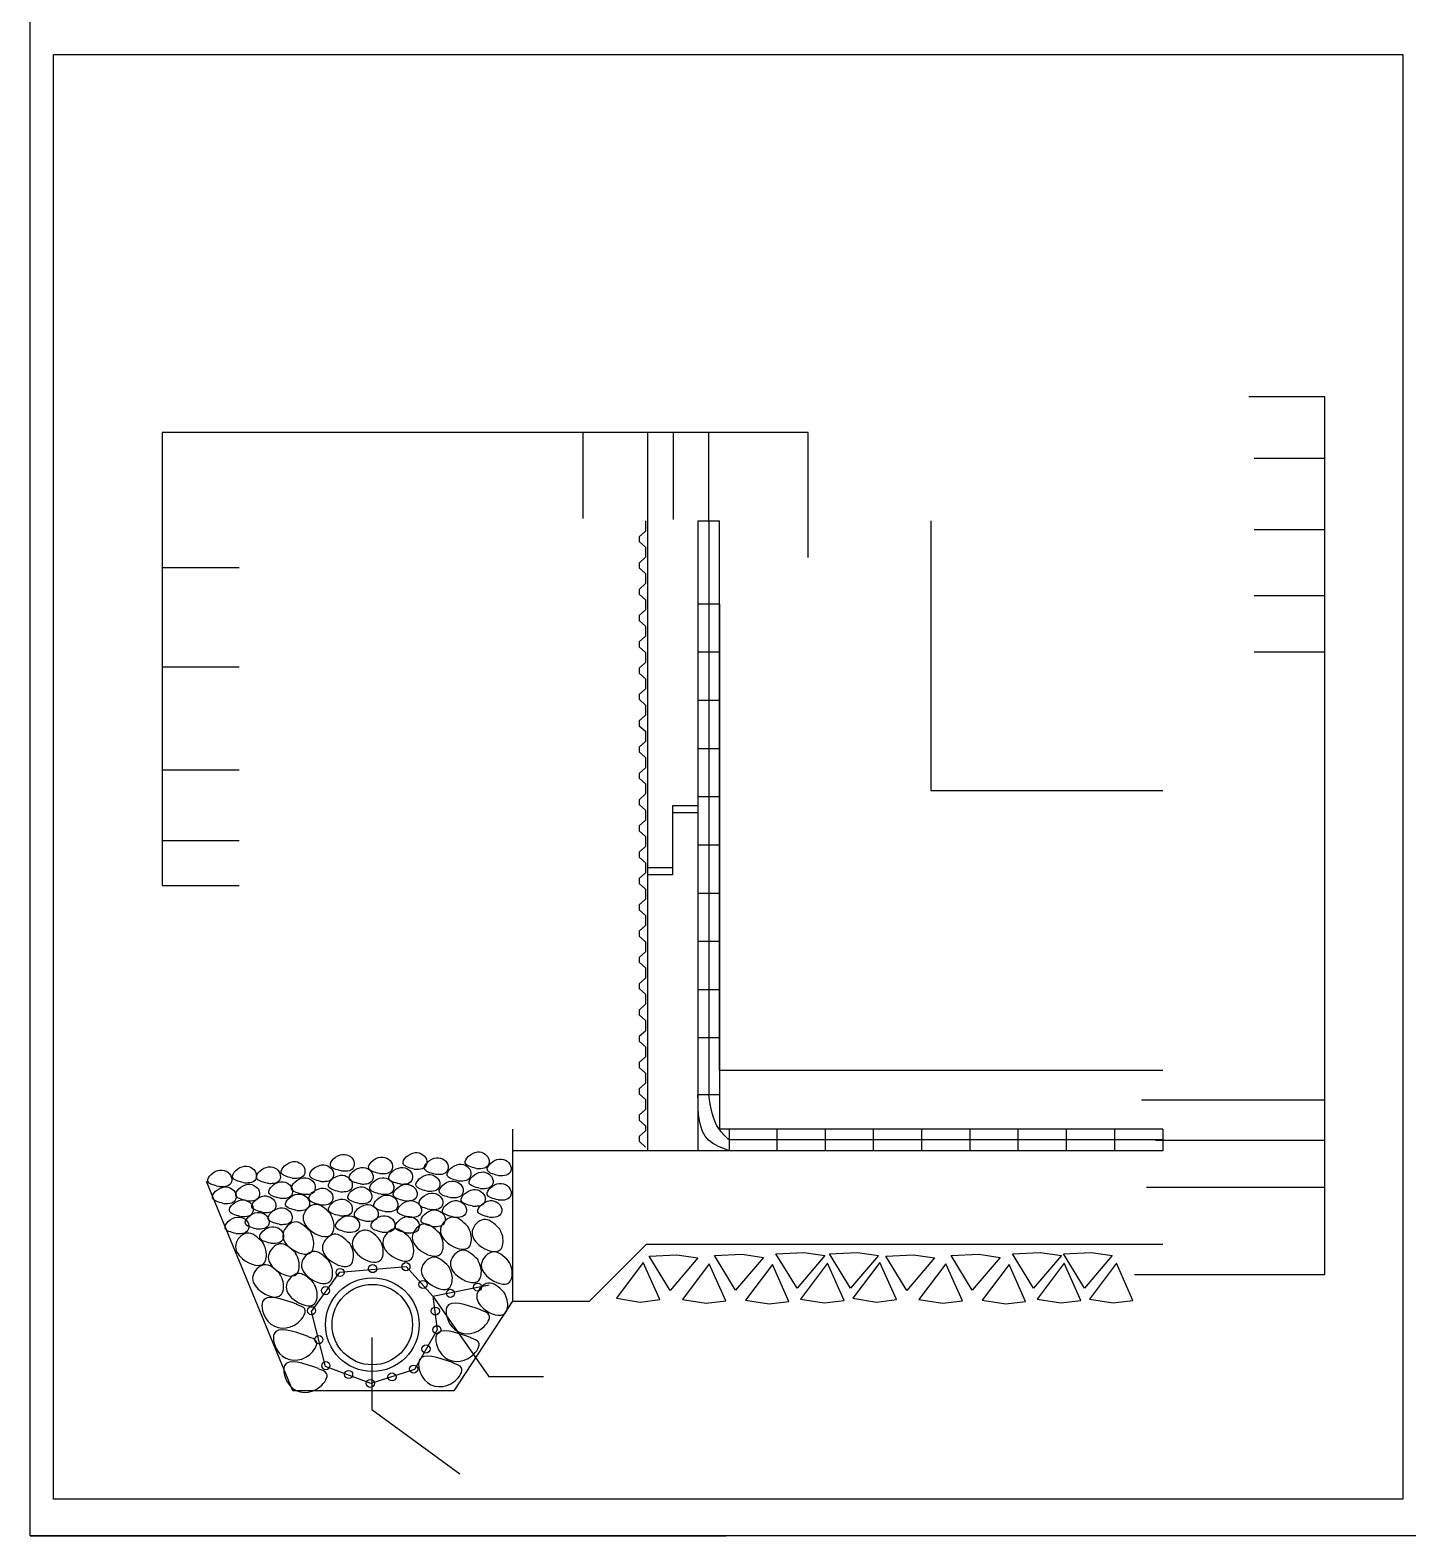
# Model space of a CAD drawing. Header units: metres. Extents: x -220 to 294, y -29 to 18.
# Drawn here: x 245.61 to 262.44, y -12 to 6.39 of the extents above; entities that cross this region are included whole.
import ezdxf

# ---------------------------------------------------------------- set-up
doc = ezdxf.new("R2010")
doc.units = ezdxf.units.M
doc.header["$MEASUREMENT"] = 0
for name, color, linetype in [('Cizgi', 7, 'Continuous'), ('LAYER3', 5, 'Continuous'), ('ÇERÇEVE', 1, 'Continuous')]:
    doc.layers.add(name, color=color, linetype=linetype)

msp = doc.modelspace()

# ---------------------------------------------------------------- linework, layer by layer
at = {"color": 7}
for p, q in [((252.366, 0.426), (252.366, 1.475)), ((253.158, 0.396), (253.158, 1.475)), ((253.471, 0.414), (253.471, 1.475)), ((253.901, 0.396), (253.901, 1.475)), ((253.127, 0.395), (253.127, 0.272)), ((253.77, 0.396), (253.77, -7.296)), ((253.77, 0.396), (254.032, 0.396)), ((253.901, 0.396), (253.901, -6.614)), ((254.032, -6.242), (254.032, 0.396)), ((253.053, 0.203), (253.127, 0.272)), ((253.053, 0.203), (253.053, 0.143)), ((253.053, 0.143), (253.127, 0.074)), ((253.127, 0.074), (253.127, -0.049)), ((253.053, -0.119), (253.127, -0.049)), ((253.053, -0.119), (253.053, -0.178)), ((253.053, -0.178), (253.127, -0.247)), ((253.127, -0.247), (253.127, -0.37)), ((253.053, -0.44), (253.127, -0.37)), ((253.053, -0.44), (253.053, -0.499)), ((253.053, -0.499), (253.127, -0.568)), ((253.053, -0.761), (253.127, -0.691)), ((253.127, -0.568), (253.127, -0.691)), ((254.032, -0.62), (253.77, -0.62)), ((254.032, -0.62), (254.032, -6.614)), ((253.053, -0.761), (253.053, -0.82)), ((253.053, -0.82), (253.127, -0.89)), ((253.127, -0.89), (253.127, -1.012)), ((253.053, -1.082), (253.127, -1.012)), ((253.053, -1.082), (253.053, -1.141)), ((253.053, -1.141), (253.127, -1.211)), ((253.127, -1.211), (253.127, -1.334)), ((254.032, -1.208), (253.77, -1.208)), ((253.053, -1.403), (253.127, -1.334)), ((253.053, -1.403), (253.053, -1.462)), ((253.053, -1.462), (253.127, -1.532)), ((253.053, -1.724), (253.127, -1.655)), ((253.127, -1.532), (253.127, -1.655)), ((253.053, -1.724), (253.053, -1.783)), ((253.053, -1.783), (253.127, -1.853)), ((254.032, -1.797), (253.77, -1.797)), ((253.053, -2.045), (253.127, -1.976)), ((253.127, -1.853), (253.127, -1.976)), ((253.053, -2.045), (253.053, -2.105)), ((253.053, -2.105), (253.127, -2.174)), ((253.127, -2.174), (253.127, -2.297)), ((253.053, -2.367), (253.127, -2.297)), ((253.053, -2.367), (253.053, -2.426)), ((254.032, -2.386), (253.77, -2.386)), ((253.053, -2.426), (253.127, -2.495)), ((253.127, -2.495), (253.127, -2.618)), ((253.053, -2.688), (253.127, -2.618)), ((253.053, -2.688), (253.053, -2.747)), ((253.053, -2.747), (253.127, -2.816)), ((253.053, -3.009), (253.127, -2.939)), ((253.127, -2.816), (253.127, -2.939)), ((253.053, -3.009), (253.053, -3.068)), ((253.053, -3.068), (253.127, -3.138)), ((254.032, -2.975), (253.77, -2.975)), ((253.053, -3.33), (253.127, -3.26)), ((253.127, -3.138), (253.127, -3.26)), ((253.053, -3.33), (253.053, -3.389)), ((253.053, -3.389), (253.127, -3.459)), ((253.127, -3.459), (253.127, -3.582)), ((253.053, -3.651), (253.127, -3.582)), ((253.053, -3.651), (253.053, -3.71)), ((254.032, -3.564), (253.77, -3.564)), ((253.053, -3.71), (253.127, -3.78)), ((253.127, -3.78), (253.127, -3.903)), ((253.053, -3.972), (253.127, -3.903)), ((253.053, -3.972), (253.053, -4.031)), ((253.053, -4.031), (253.127, -4.101)), ((253.053, -4.293), (253.127, -4.224)), ((253.127, -4.101), (253.127, -4.224)), ((254.032, -4.153), (253.77, -4.153)), ((253.053, -4.293), (253.053, -4.353)), ((253.053, -4.353), (253.127, -4.422)), ((253.053, -4.615), (253.127, -4.545)), ((253.127, -4.422), (253.127, -4.545)), ((253.053, -4.615), (253.053, -4.674)), ((253.053, -4.674), (253.127, -4.743)), ((253.127, -4.743), (253.127, -4.866)), ((254.032, -4.742), (253.77, -4.742)), ((253.053, -4.936), (253.127, -4.866)), ((253.053, -4.936), (253.053, -4.995)), ((253.053, -4.995), (253.127, -5.064)), ((253.127, -5.064), (253.127, -5.187)), ((253.053, -5.257), (253.127, -5.187)), ((253.053, -5.257), (253.053, -5.316)), ((253.053, -5.316), (253.127, -5.386)), ((254.032, -5.33), (253.77, -5.33)), ((253.053, -5.578), (253.127, -5.508)), ((253.127, -5.386), (253.127, -5.508)), ((253.053, -5.578), (253.053, -5.637)), ((253.053, -5.637), (253.127, -5.707)), ((253.053, -5.899), (253.127, -5.83)), ((253.127, -5.707), (253.127, -5.83)), ((253.053, -5.899), (253.053, -5.958)), ((253.053, -5.958), (253.127, -6.028)), ((253.127, -6.028), (253.127, -6.151)), ((254.032, -5.919), (253.77, -5.919)), ((253.053, -6.22), (253.127, -6.151)), ((253.053, -6.22), (253.053, -6.279)), ((253.053, -6.279), (253.127, -6.349)), ((253.127, -6.349), (253.127, -6.472)), ((259.448, -6.315), (254.032, -6.315)), ((254.032, -6.315), (254.032, -7.034)), ((253.053, -6.541), (253.127, -6.472)), ((253.053, -6.541), (253.053, -6.601)), ((253.053, -6.601), (253.127, -6.67)), ((254.032, -6.614), (253.77, -6.614)), ((253.053, -6.862), (253.127, -6.793)), ((253.127, -6.67), (253.127, -6.793)), ((253.053, -6.862), (253.053, -6.922)), ((253.053, -6.922), (253.127, -6.991)), ((253.053, -7.122), (253.127, -7.053)), ((253.053, -7.122), (253.053, -7.181)), ((253.127, -6.991), (253.127, -7.053)), ((259.448, -7.034), (254.032, -7.034)), ((254.151, -7.034), (254.151, -7.296)), ((254.151, -7.034), (254.151, -7.296)), ((259.448, -7.165), (254.151, -7.165)), ((254.737, -7.296), (254.737, -7.034)), ((255.326, -7.296), (255.326, -7.034)), ((255.915, -7.296), (255.915, -7.034)), ((256.504, -7.296), (256.504, -7.034)), ((257.092, -7.296), (257.092, -7.034)), ((257.681, -7.296), (257.681, -7.034)), ((258.27, -7.296), (258.27, -7.034)), ((258.859, -7.296), (258.859, -7.034)), ((259.448, -7.034), (259.448, -7.296)), ((259.448, -7.296), (251.504, -7.296)), ((259.448, -7.296), (251.805, -7.296)), ((253.053, -7.181), (253.127, -7.251)), ((253.173, -8.583), (253.512, -8.566)), ((253.43, -9.004), (253.173, -8.583)), ((253.769, -8.604), (253.43, -9.004)), ((253.512, -8.566), (253.769, -8.604)), ((253.972, -8.577), (254.311, -8.561)), ((254.229, -8.998), (253.972, -8.577)), ((254.569, -8.599), (254.229, -8.998)), ((254.311, -8.561), (254.569, -8.599)), ((254.722, -8.555), (255.062, -8.539)), ((254.979, -8.976), (254.722, -8.555)), ((255.319, -8.577), (254.979, -8.976)), ((255.062, -8.539), (255.319, -8.577)), ((255.377, -8.555), (255.717, -8.539)), ((255.634, -8.976), (255.377, -8.555)), ((255.974, -8.577), (255.634, -8.976)), ((255.717, -8.539), (255.974, -8.577)), ((256.062, -8.583), (256.401, -8.566)), ((256.319, -9.004), (256.062, -8.583)), ((256.658, -8.604), (256.319, -9.004)), ((256.401, -8.566), (256.658, -8.604)), ((256.861, -8.577), (257.2, -8.561)), ((257.118, -8.998), (256.861, -8.577)), ((257.458, -8.599), (257.118, -8.998)), ((257.2, -8.561), (257.458, -8.599)), ((257.611, -8.555), (257.95, -8.539)), ((257.868, -8.976), (257.611, -8.555)), ((258.208, -8.577), (257.868, -8.976)), ((257.95, -8.539), (258.208, -8.577)), ((258.233, -8.555), (258.572, -8.539)), ((258.49, -8.976), (258.233, -8.555)), ((258.829, -8.577), (258.49, -8.976)), ((258.572, -8.539), (258.829, -8.577)), ((249.051, -9.26), (249.395, -8.778)), ((249.395, -8.778), (250.205, -8.71)), ((250.205, -8.71), (250.532, -9.071)), ((253.102, -8.661), (252.773, -9.098)), ((253.304, -9.114), (253.102, -8.661)), ((253.908, -8.676), (253.579, -9.113)), ((254.11, -9.129), (253.908, -8.676)), ((254.679, -8.686), (254.35, -9.123)), ((254.881, -9.139), (254.679, -8.686)), ((255.351, -8.671), (255.023, -9.108)), ((255.554, -9.124), (255.351, -8.671)), ((255.99, -8.661), (255.662, -9.098)), ((256.193, -9.114), (255.99, -8.661)), ((256.796, -8.676), (256.468, -9.113)), ((256.999, -9.129), (256.796, -8.676)), ((257.568, -8.686), (257.239, -9.123)), ((257.77, -9.139), (257.568, -8.686)), ((258.24, -8.671), (257.912, -9.108)), ((258.443, -9.124), (258.24, -8.671)), ((258.879, -8.671), (258.55, -9.108)), ((259.081, -9.124), (258.879, -8.671)), ((250.532, -9.071), (251.221, -8.933)), ((250.532, -9.071), (250.584, -9.484)), ((252.773, -9.098), (253.062, -9.144)), ((253.062, -9.144), (253.304, -9.114)), ((253.579, -9.113), (253.868, -9.159)), ((253.868, -9.159), (254.11, -9.129)), ((254.35, -9.123), (254.64, -9.168)), ((254.64, -9.168), (254.881, -9.139)), ((255.023, -9.108), (255.312, -9.154)), ((255.312, -9.154), (255.554, -9.124)), ((255.662, -9.098), (255.951, -9.144)), ((255.951, -9.144), (256.193, -9.114)), ((256.468, -9.113), (256.757, -9.159)), ((256.757, -9.159), (256.999, -9.129)), ((257.239, -9.123), (257.529, -9.168)), ((257.529, -9.168), (257.77, -9.139)), ((257.912, -9.108), (258.201, -9.154)), ((258.201, -9.154), (258.443, -9.124)), ((258.55, -9.108), (258.84, -9.154)), ((258.84, -9.154), (259.081, -9.124)), ((249.223, -9.932), (249.051, -9.26)), ((250.584, -9.484), (250.308, -9.966)), ((249.774, -10.138), (249.223, -9.932)), ((250.308, -9.966), (249.774, -10.138))]:
    msp.add_line(p, q, dxfattribs=at)
msp.add_lwpolyline([(245.901, 6.09), (262.376, 6.09), (262.376, -11.551), (245.901, -11.551)], close=True)
for centre, radius in [((249.4, -8.783), 0.0493), ((249.797, -8.736), 0.0493), ((250.204, -8.712), 0.0493), ((249.221, -9.005), 0.0493), ((249.793, -9.42), 0.572), ((249.793, -9.42), 0.491), ((250.412, -8.929), 0.0493), ((250.747, -9.038), 0.0493), ((251.078, -8.962), 0.0493), ((249.051, -9.25), 0.0493), ((250.563, -9.255), 0.0493), ((249.14, -9.604), 0.0493), ((250.582, -9.482), 0.0493), ((250.449, -9.718), 0.0493), ((249.226, -9.921), 0.0493), ((250.298, -9.963), 0.0493), ((249.504, -10.029), 0.0493), ((249.769, -10.138), 0.0493), ((250.034, -10.058), 0.0493)]:
    msp.add_circle(centre, radius, dxfattribs=at)
for points in [[(254.151, -7.296), (253.9, -7.168), (253.77, -6.614)], [(254.151, -7.165), (254.031, -7.037), (253.901, -6.614)], [(249.414, -7.543), (249.282, -7.478), (249.429, -7.342), (249.573, -7.447), (249.549, -7.52), (249.472, -7.547), (249.418, -7.547)], [(250.301, -7.52), (250.169, -7.454), (250.316, -7.319), (250.459, -7.423), (250.436, -7.497), (250.359, -7.524), (250.304, -7.524)], [(251.061, -7.512), (250.929, -7.446), (251.076, -7.311), (251.219, -7.415), (251.196, -7.489), (251.119, -7.516), (251.064, -7.516)], [(247.918, -7.733), (247.786, -7.668), (247.933, -7.532), (248.076, -7.637), (248.053, -7.71), (247.976, -7.737), (247.921, -7.737)], [(248.218, -7.686), (248.087, -7.62), (248.234, -7.485), (248.377, -7.589), (248.354, -7.663), (248.276, -7.69), (248.222, -7.69)], [(248.511, -7.694), (248.38, -7.628), (248.527, -7.493), (248.67, -7.597), (248.647, -7.671), (248.569, -7.698), (248.515, -7.698)], [(248.812, -7.63), (248.681, -7.565), (248.828, -7.429), (248.971, -7.534), (248.948, -7.607), (248.87, -7.634), (248.816, -7.634)], [(249.16, -7.67), (249.029, -7.604), (249.176, -7.469), (249.319, -7.573), (249.296, -7.647), (249.219, -7.674), (249.164, -7.674)], [(249.643, -7.702), (249.512, -7.636), (249.659, -7.501), (249.802, -7.605), (249.779, -7.678), (249.701, -7.706), (249.647, -7.706)], [(249.881, -7.575), (249.749, -7.509), (249.896, -7.374), (250.04, -7.478), (250.016, -7.552), (249.939, -7.579), (249.885, -7.579)], [(250.126, -7.702), (249.995, -7.636), (250.142, -7.501), (250.285, -7.605), (250.262, -7.678), (250.184, -7.706), (250.13, -7.706)], [(250.562, -7.583), (250.43, -7.517), (250.577, -7.382), (250.72, -7.486), (250.697, -7.56), (250.62, -7.587), (250.566, -7.587)], [(250.839, -7.662), (250.707, -7.596), (250.854, -7.461), (250.998, -7.565), (250.974, -7.639), (250.897, -7.666), (250.843, -7.666)], [(251.33, -7.599), (251.198, -7.533), (251.345, -7.398), (251.488, -7.502), (251.465, -7.576), (251.388, -7.603), (251.334, -7.603)], [(248.258, -7.907), (248.126, -7.842), (248.273, -7.706), (248.417, -7.811), (248.393, -7.884), (248.316, -7.911), (248.262, -7.911)], [(248.662, -7.876), (248.53, -7.81), (248.677, -7.675), (248.82, -7.779), (248.797, -7.853), (248.72, -7.88), (248.666, -7.88)], [(248.939, -7.828), (248.807, -7.762), (248.954, -7.627), (249.097, -7.732), (249.074, -7.805), (248.997, -7.832), (248.943, -7.832)], [(249.39, -7.797), (249.258, -7.731), (249.406, -7.595), (249.549, -7.7), (249.526, -7.773), (249.448, -7.8), (249.394, -7.8)], [(249.897, -7.828), (249.765, -7.762), (249.912, -7.627), (250.055, -7.732), (250.032, -7.805), (249.955, -7.832), (249.901, -7.832)], [(250.182, -7.907), (250.05, -7.842), (250.197, -7.706), (250.34, -7.811), (250.317, -7.884), (250.24, -7.911), (250.186, -7.911)], [(250.459, -7.789), (250.327, -7.723), (250.474, -7.588), (250.618, -7.692), (250.594, -7.765), (250.517, -7.793), (250.463, -7.793)], [(250.744, -7.868), (250.612, -7.802), (250.759, -7.667), (250.903, -7.771), (250.879, -7.845), (250.802, -7.872), (250.748, -7.872)], [(251.108, -7.757), (250.976, -7.691), (251.124, -7.556), (251.267, -7.66), (251.244, -7.734), (251.166, -7.761), (251.112, -7.761)], [(251.328, -7.897), (251.197, -7.831), (251.344, -7.696), (251.487, -7.8), (251.464, -7.873), (251.386, -7.901), (251.332, -7.901)], [(247.973, -7.939), (247.841, -7.873), (247.988, -7.738), (248.132, -7.842), (248.108, -7.916), (248.031, -7.943), (247.977, -7.943)], [(248.181, -8.098), (248.049, -8.032), (248.196, -7.897), (248.34, -8.001), (248.316, -8.075), (248.239, -8.102), (248.185, -8.102)], [(248.456, -8.05), (248.324, -7.984), (248.471, -7.849), (248.615, -7.953), (248.591, -8.027), (248.514, -8.054), (248.46, -8.054)], [(248.867, -8.026), (248.735, -7.96), (248.882, -7.825), (249.026, -7.929), (249.002, -8.003), (248.925, -8.03), (248.871, -8.03)], [(249.153, -7.955), (249.021, -7.889), (249.168, -7.754), (249.311, -7.858), (249.288, -7.932), (249.211, -7.959), (249.156, -7.959)], [(249.39, -8.089), (249.258, -8.024), (249.406, -7.888), (249.549, -7.993), (249.526, -8.066), (249.448, -8.093), (249.394, -8.093)], [(249.628, -7.939), (249.496, -7.873), (249.643, -7.738), (249.786, -7.842), (249.763, -7.916), (249.686, -7.943), (249.631, -7.943)], [(249.945, -8.039), (249.813, -7.973), (249.96, -7.838), (250.104, -7.942), (250.08, -8.016), (250.003, -8.043), (249.949, -8.043)], [(250.233, -8.107), (250.101, -8.041), (250.248, -7.906), (250.392, -8.01), (250.368, -8.084), (250.291, -8.111), (250.237, -8.111)], [(250.495, -8.014), (250.364, -7.948), (250.511, -7.813), (250.654, -7.917), (250.631, -7.991), (250.553, -8.018), (250.499, -8.018)], [(250.783, -8.107), (250.652, -8.041), (250.799, -7.906), (250.942, -8.01), (250.919, -8.084), (250.841, -8.111), (250.787, -8.111)], [(251.012, -7.971), (250.88, -7.906), (251.027, -7.77), (251.171, -7.875), (251.147, -7.948), (251.07, -7.975), (251.016, -7.975)], [(251.215, -8.107), (251.083, -8.041), (251.231, -7.906), (251.374, -8.01), (251.351, -8.084), (251.273, -8.111), (251.219, -8.111)], [(248.374, -8.25), (248.243, -8.184), (248.39, -8.049), (248.533, -8.153), (248.51, -8.227), (248.432, -8.254), (248.378, -8.254)], [(248.654, -8.195), (248.522, -8.129), (248.669, -7.994), (248.813, -8.098), (248.789, -8.172), (248.712, -8.199), (248.658, -8.199)], [(249.282, -8.066), (249.084, -7.953), (248.95, -8.093), (249.034, -8.265), (249.293, -8.321), (249.32, -8.161), (249.281, -8.065)], [(249.478, -8.291), (249.346, -8.225), (249.493, -8.09), (249.636, -8.194), (249.613, -8.267), (249.536, -8.295), (249.482, -8.295)], [(249.706, -8.155), (249.575, -8.09), (249.722, -7.954), (249.865, -8.059), (249.842, -8.132), (249.764, -8.159), (249.71, -8.159)], [(249.91, -8.291), (249.778, -8.225), (249.925, -8.09), (250.068, -8.194), (250.045, -8.267), (249.968, -8.295), (249.913, -8.295)], [(250.207, -8.299), (250.076, -8.234), (250.223, -8.098), (250.366, -8.203), (250.343, -8.276), (250.266, -8.303), (250.211, -8.303)], [(250.523, -8.221), (250.391, -8.155), (250.538, -8.02), (250.682, -8.124), (250.658, -8.197), (250.581, -8.225), (250.527, -8.225)], [(248.128, -8.307), (247.996, -8.241), (248.143, -8.106), (248.287, -8.21), (248.263, -8.283), (248.186, -8.311), (248.132, -8.311)], [(248.55, -8.425), (248.419, -8.36), (248.566, -8.224), (248.709, -8.329), (248.686, -8.402), (248.608, -8.429), (248.554, -8.429)], [(249.035, -8.28), (248.837, -8.167), (248.703, -8.307), (248.787, -8.48), (249.046, -8.535), (249.073, -8.376), (249.034, -8.279)], [(249.883, -8.379), (249.686, -8.266), (249.551, -8.406), (249.635, -8.579), (249.894, -8.634), (249.922, -8.475), (249.882, -8.379)], [(250.256, -8.365), (250.058, -8.252), (249.924, -8.392), (250.008, -8.565), (250.267, -8.62), (250.294, -8.461), (250.255, -8.365)], [(250.615, -8.305), (250.417, -8.192), (250.283, -8.332), (250.367, -8.504), (250.626, -8.56), (250.653, -8.4), (250.614, -8.304)], [(250.96, -8.221), (250.762, -8.108), (250.627, -8.248), (250.712, -8.421), (250.971, -8.476), (250.998, -8.317), (250.959, -8.22)], [(251.347, -8.249), (251.149, -8.136), (251.014, -8.276), (251.098, -8.448), (251.358, -8.504), (251.385, -8.344), (251.346, -8.248)], [(248.457, -8.417), (248.259, -8.303), (248.125, -8.444), (248.209, -8.616), (248.468, -8.672), (248.495, -8.512), (248.456, -8.416)], [(248.858, -8.547), (248.66, -8.434), (248.525, -8.574), (248.61, -8.747), (248.869, -8.802), (248.896, -8.643), (248.857, -8.546)], [(249.519, -8.431), (249.322, -8.317), (249.187, -8.458), (249.271, -8.63), (249.531, -8.686), (249.558, -8.526), (249.519, -8.43)], [(249.263, -8.64), (249.066, -8.527), (248.931, -8.667), (249.015, -8.84), (249.275, -8.895), (249.302, -8.736), (249.262, -8.639)], [(250.727, -8.71), (250.529, -8.597), (250.394, -8.737), (250.479, -8.91), (250.738, -8.965), (250.765, -8.806), (250.726, -8.709)], [(251.081, -8.626), (250.883, -8.513), (250.749, -8.653), (250.833, -8.826), (251.092, -8.881), (251.119, -8.722), (251.08, -8.626)], [(251.458, -8.645), (251.261, -8.532), (251.126, -8.672), (251.21, -8.844), (251.47, -8.9), (251.497, -8.74), (251.458, -8.644)], [(248.667, -8.803), (248.469, -8.69), (248.334, -8.83), (248.418, -9.003), (248.678, -9.058), (248.705, -8.899), (248.666, -8.802)], [(249.077, -8.91), (248.879, -8.797), (248.744, -8.937), (248.829, -9.11), (249.088, -9.165), (249.115, -9.006), (249.076, -8.91)], [(251.402, -9.027), (251.205, -8.913), (251.07, -9.054), (251.154, -9.226), (251.414, -9.282), (251.441, -9.122), (251.402, -9.026)], [(248.871, -9.169), (248.454, -9.137), (248.518, -9.378), (248.887, -9.394), (248.968, -9.229), (248.869, -9.175)], [(251.12, -9.24), (250.703, -9.207), (250.767, -9.448), (251.136, -9.464), (251.218, -9.299), (251.119, -9.245)], [(249.011, -9.563), (248.594, -9.531), (248.659, -9.771), (249.027, -9.787), (249.109, -9.622), (249.01, -9.569)], [(250.994, -9.577), (250.577, -9.545), (250.641, -9.785), (251.01, -9.801), (251.091, -9.636), (250.992, -9.583)], [(249.138, -9.956), (248.721, -9.924), (248.785, -10.164), (249.154, -10.18), (249.235, -10.015), (249.137, -9.962)], [(250.783, -9.886), (250.366, -9.854), (250.43, -10.094), (250.799, -10.11), (250.88, -9.945), (250.781, -9.892)]]:
    msp.add_spline(points, degree=3, dxfattribs=at)
at = {"layer": 'Cizgi', "color": 18, "linetype": 'Continuous', "lineweight": -3}
for points in [[(245.615, 18), (293.989, 18), (293.989, -12), (245.615, -12)], [(245.615, -12), (245.615, 18)], [(245.615, -12), (254.115, -12)]]:
    msp.add_lwpolyline(points, dxfattribs=at)
at = {"layer": 'LAYER3', "color": 7, "linetype": 'ByBlock'}
for p, q in [((261.423, 1.909), (260.496, 1.909)), ((261.423, -8.806), (261.423, 1.909)), ((255.117, 1.475), (247.226, 1.475)), ((247.226, 1.475), (247.226, -4.057)), ((255.117, -0.05), (255.117, 1.475)), ((261.423, 1.156), (260.562, 1.156)), ((261.423, 0.286), (260.562, 0.286)), ((247.226, -0.173), (248.167, -0.173)), ((261.423, -0.521), (260.562, -0.521)), ((261.423, -1.209), (260.562, -1.209)), ((247.226, -1.388), (248.167, -1.388)), ((247.226, -2.644), (248.167, -2.644)), ((247.226, -3.509), (248.167, -3.509)), ((247.226, -4.057), (248.167, -4.057)), ((259.184, -6.674), (261.423, -6.674)), ((259.355, -7.167), (261.423, -7.167)), ((259.248, -7.742), (261.423, -7.742)), ((259.101, -8.806), (261.423, -8.806)), ((250.532, -9.071), (251.212, -10.051)), ((249.787, -9.579), (249.787, -10.458)), ((251.212, -10.054), (251.884, -10.054)), ((249.787, -10.458), (250.862, -11.242))]:
    msp.add_line(p, q, dxfattribs=at)
at = {"layer": 'ÇERÇEVE', "color": 7}
for p, q in [((253.158, -7.296), (253.158, 0.396)), ((254.032, -6.315), (254.032, 0.396)), ((256.614, 0.396), (256.614, -2.898)), ((256.614, -2.898), (259.448, -2.898)), ((253.46, -3.086), (253.46, -3.926)), ((253.77, -3.086), (253.46, -3.086)), ((253.77, -3.17), (253.46, -3.17)), ((253.46, -3.842), (253.158, -3.842)), ((253.46, -3.926), (253.158, -3.926)), ((251.504, -7.034), (251.504, -9.133)), ((248.824, -10.227), (247.77, -7.67)), ((252.447, -9.133), (253.141, -8.439)), ((253.141, -8.439), (259.448, -8.439)), ((251.504, -9.133), (250.787, -10.227)), ((251.504, -9.133), (252.447, -9.133)), ((250.787, -10.227), (248.824, -10.227))]:
    msp.add_line(p, q, dxfattribs=at)

doc.saveas('drawing.dxf')
